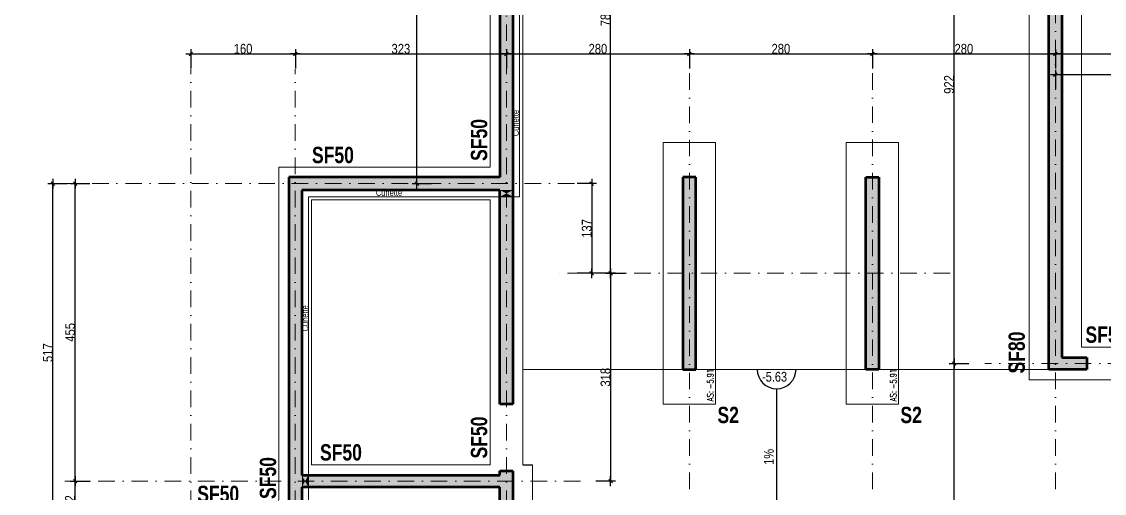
# Model space of a CAD drawing. Header units: centimetres. Extents: x 16433 to 114398, y -50094 to -12305.
# Drawn here: x 28697 to 30354, y -40137 to -39416 of the extents above; entities that cross this region are included whole.
import ezdxf
from ezdxf.enums import TextEntityAlignment as Align

# ---------------------------------------------------------------- set-up
doc = ezdxf.new("R2010")
doc.units = ezdxf.units.CM
doc.header["$LTSCALE"] = 0.5
doc.linetypes.add('TIRETPTX2', pattern=[50.8, 25.4, -12.7, 0, -12.7])
doc.layers.get('DEFPOINTS').update_dxf_attribs({"linetype": 'CONTINUOUS'})
for name, color, linetype in [('01_cote_gen', 4, 'CONTINUOUS'), ('01_poch_murs', 253, 'CONTINUOUS'), ('01_resv', 32, 'CONTINUOUS'), ('01_texte', 230, 'CONTINUOUS'), ('AA_COTES', 2, 'CONTINUOUS')]:
    doc.layers.add(name, color=color, linetype=linetype)
for name, color, linetype, lineweight in [('01_murs_coup', 5, 'CONTINUOUS', 60), ('01_sem', 42, 'CONTINUOUS', 15), ('01_tram_axes', 2, 'TIRETPTX2', 9)]:
    doc.layers.add(name, color=color, linetype=linetype, lineweight=lineweight)
doc.styles.add('ARIAL NA', font='ARIALN.TTF')
doc.styles.add('impact', font='impact.ttf')
doc.styles.add('MATTE_TXT', font='arial.ttf')
doc.styles.add('SIMPLEX1', font='SIMPLEX.shx', dxfattribs={"width": 0.8, "height": 10})
doc.styles.add('STYLE2', font='ARIALN.TTF')
doc.dimstyles.new('JB50', dxfattribs={"dimscale": 0.1, "dimtxt": 150, "dimasz": 15, "dimexe": 0.1, "dimexo": 0.1, "dimgap": 0.09, "dimtad": 1, "dimdec": 1, "dimdsep": 46, "dimtxsty": 'STYLE2', "dimblk1": 'BOND_G', "dimblk2": 'BOND_D', "dimsah": 1, "dimcen": 1.5, "dimdle": 0.01, "dimse1": 1, "dimse2": 1, "dimclrd": 4, "dimclre": 2, "dimclrt": 6, "dimazin": 2, "dimtfac": 2.333333, "dimtdec": 1, "dimtix": 1, "dimtmove": 2, "dimatfit": 3, "dimldrblk": 'BOND_G', "dimfxl": 1, "dimtolj": 1, "dimtzin": 0, "dimarcsym": 0})

# ---------------------------------------------------------------- blocks, each defined once
blk = doc.blocks.new('BOND_G')
at = {"layer": 'AA_COTES', "color": 0}
for p, q in [((0, -5), (0, 15)), ((5, 0), (-5, 0)), ((1.8, 1.8), (-1.8, -1.8))]:
    blk.add_line(p, q, dxfattribs=at)
blk = doc.blocks.new('BOND_D')
at = {"layer": 'AA_COTES', "color": 0}
for p, q in [((5, 0), (-5, 0)), ((-1.8, -1.8), (1.8, 1.8)), ((0, 5), (0, -15))]:
    blk.add_line(p, q, dxfattribs=at)
blk = doc.blocks.new('*D3869')
at = {"layer": '01_cote_gen', "color": 4, "lineweight": -2, "ltscale": 2, "transparency": 16777216}
blk.add_line((29302.3, -39662), (29302.3, -39018.1), dxfattribs=at)
at = {"layer": 'DEFPOINTS', "color": 0, "ltscale": 2}
for p in [(29302.3, -39016.6), (29328.5, -39016.6), (29552.4, -39663.5)]:
    blk.add_point(p, dxfattribs=at)
at = {"layer": '01_cote_gen', "color": 4, "lineweight": -2, "ltscale": 2, "transparency": 16777216, "xscale": 1.5, "yscale": 1.5, "zscale": 1.5}
for name, p, rotation in [('BOND_D', (29302.3, -39016.6), 90), ('BOND_G', (29302.3, -39663.5), 270)]:
    blk.add_blockref(name, p, dxfattribs=dict(at, rotation=rotation))
at = {"layer": '01_cote_gen', "color": 6, "ltscale": 2, "transparency": 16777216, "insert": (29294.6, -39340.1), "char_height": 15, "attachment_point": 5, "rotation": 90, "style": 'STYLE2'}
blk.add_mtext('\\A1;646.9', dxfattribs=at)
blk = doc.blocks.new('*D4092')
at = {"layer": '01_cote_gen', "color": 4, "lineweight": -2, "ltscale": 2, "transparency": 16777216}
blk.add_line((28957.7, -39465.2), (29114.7, -39465.2), dxfattribs=at)
at = {"layer": 'DEFPOINTS', "color": 0, "ltscale": 2}
for p in [(29116.2, -39465.2), (28956.2, -39488.4), (29116.2, -39488.4)]:
    blk.add_point(p, dxfattribs=at)
at = {"layer": '01_cote_gen', "color": 4, "lineweight": -2, "ltscale": 2, "transparency": 16777216, "xscale": 1.5, "yscale": 1.5, "zscale": 1.5, "rotation": 180}
blk.add_blockref('BOND_G', (28956.2, -39465.2), dxfattribs=at)
at = {"layer": '01_cote_gen', "color": 4, "lineweight": -2, "ltscale": 2, "transparency": 16777216, "xscale": 1.5, "yscale": 1.5, "zscale": 1.5}
blk.add_blockref('BOND_D', (29116.2, -39465.2), dxfattribs=at)
at = {"layer": '01_cote_gen', "color": 6, "ltscale": 2, "transparency": 16777216, "insert": (29036.2, -39457.5), "char_height": 15, "attachment_point": 5, "style": 'STYLE2'}
blk.add_mtext('\\A1;160', dxfattribs=at)
blk = doc.blocks.new('*D4093')
at = {"layer": '01_cote_gen', "color": 4, "lineweight": -2, "ltscale": 2, "transparency": 16777216}
blk.add_line((29117.7, -39465.2), (29437.7, -39465.2), dxfattribs=at)
at = {"layer": 'DEFPOINTS', "color": 0, "ltscale": 2}
for p in [(29439.2, -39448.5), (29439.2, -39465.2), (29116.2, -39488.4)]:
    blk.add_point(p, dxfattribs=at)
at = {"layer": '01_cote_gen', "color": 4, "lineweight": -2, "ltscale": 2, "transparency": 16777216, "xscale": 1.5, "yscale": 1.5, "zscale": 1.5, "rotation": 180}
blk.add_blockref('BOND_G', (29116.2, -39465.2), dxfattribs=at)
at = {"layer": '01_cote_gen', "color": 4, "lineweight": -2, "ltscale": 2, "transparency": 16777216, "xscale": 1.5, "yscale": 1.5, "zscale": 1.5}
blk.add_blockref('BOND_D', (29439.2, -39465.2), dxfattribs=at)
at = {"layer": '01_cote_gen', "color": 6, "ltscale": 2, "transparency": 16777216, "insert": (29277.7, -39457.5), "char_height": 15, "attachment_point": 5, "style": 'STYLE2'}
blk.add_mtext('\\A1;323', dxfattribs=at)
blk = doc.blocks.new('*D4094')
at = {"layer": '01_cote_gen', "color": 4, "lineweight": -2, "ltscale": 2, "transparency": 16777216}
blk.add_line((29440.7, -39465.2), (29717.7, -39465.2), dxfattribs=at)
at = {"layer": 'DEFPOINTS', "color": 0, "ltscale": 2}
for p in [(29439.2, -39479.2), (29719.2, -39465.2), (29719.2, -39488.4)]:
    blk.add_point(p, dxfattribs=at)
at = {"layer": '01_cote_gen', "color": 4, "lineweight": -2, "ltscale": 2, "transparency": 16777216, "xscale": 1.5, "yscale": 1.5, "zscale": 1.5, "rotation": 180}
blk.add_blockref('BOND_G', (29439.2, -39465.2), dxfattribs=at)
at = {"layer": '01_cote_gen', "color": 4, "lineweight": -2, "ltscale": 2, "transparency": 16777216, "xscale": 1.5, "yscale": 1.5, "zscale": 1.5}
blk.add_blockref('BOND_D', (29719.2, -39465.2), dxfattribs=at)
at = {"layer": '01_cote_gen', "color": 6, "ltscale": 2, "transparency": 16777216, "insert": (29579.2, -39457.5), "char_height": 15, "attachment_point": 5, "style": 'STYLE2'}
blk.add_mtext('\\A1;280', dxfattribs=at)
blk = doc.blocks.new('*D4095')
at = {"layer": '01_cote_gen', "color": 4, "lineweight": -2, "ltscale": 2, "transparency": 16777216}
blk.add_line((29720.7, -39465.2), (29997.7, -39465.2), dxfattribs=at)
at = {"layer": 'DEFPOINTS', "color": 0, "ltscale": 2}
for p in [(29999.2, -39465.2), (29719.2, -39488.4), (29999.2, -39488.4)]:
    blk.add_point(p, dxfattribs=at)
at = {"layer": '01_cote_gen', "color": 4, "lineweight": -2, "ltscale": 2, "transparency": 16777216, "xscale": 1.5, "yscale": 1.5, "zscale": 1.5, "rotation": 180}
blk.add_blockref('BOND_G', (29719.2, -39465.2), dxfattribs=at)
at = {"layer": '01_cote_gen', "color": 4, "lineweight": -2, "ltscale": 2, "transparency": 16777216, "xscale": 1.5, "yscale": 1.5, "zscale": 1.5}
blk.add_blockref('BOND_D', (29999.2, -39465.2), dxfattribs=at)
at = {"layer": '01_cote_gen', "color": 6, "ltscale": 2, "transparency": 16777216, "insert": (29859.2, -39457.5), "char_height": 15, "attachment_point": 5, "style": 'STYLE2'}
blk.add_mtext('\\A1;280', dxfattribs=at)
blk = doc.blocks.new('*D4096')
at = {"layer": '01_cote_gen', "color": 4, "lineweight": -2, "ltscale": 2, "transparency": 16777216}
blk.add_line((30000.7, -39465.2), (30277.7, -39465.2), dxfattribs=at)
at = {"layer": 'DEFPOINTS', "color": 0, "ltscale": 2}
for p in [(30279.2, -39465.2), (29999.2, -39488.3), (30279.2, -39505.7)]:
    blk.add_point(p, dxfattribs=at)
at = {"layer": '01_cote_gen', "color": 4, "lineweight": -2, "ltscale": 2, "transparency": 16777216, "xscale": 1.5, "yscale": 1.5, "zscale": 1.5, "rotation": 180}
blk.add_blockref('BOND_G', (29999.2, -39465.2), dxfattribs=at)
at = {"layer": '01_cote_gen', "color": 4, "lineweight": -2, "ltscale": 2, "transparency": 16777216, "xscale": 1.5, "yscale": 1.5, "zscale": 1.5}
blk.add_blockref('BOND_D', (30279.2, -39465.2), dxfattribs=at)
at = {"layer": '01_cote_gen', "color": 6, "ltscale": 2, "transparency": 16777216, "insert": (30139.2, -39457.5), "char_height": 15, "attachment_point": 5, "style": 'STYLE2'}
blk.add_mtext('\\A1;280', dxfattribs=at)
blk = doc.blocks.new('*D4097')
at = {"layer": '01_cote_gen', "color": 4, "lineweight": -2, "ltscale": 2, "transparency": 16777216}
blk.add_line((30280.7, -39465.2), (30853.7, -39465.2), dxfattribs=at)
at = {"layer": 'DEFPOINTS', "color": 0, "ltscale": 2}
for p in [(30855.2, -38953), (30855.2, -39465.2), (30279.2, -39505.7)]:
    blk.add_point(p, dxfattribs=at)
at = {"layer": '01_cote_gen', "color": 4, "lineweight": -2, "ltscale": 2, "transparency": 16777216, "xscale": 1.5, "yscale": 1.5, "zscale": 1.5, "rotation": 180}
blk.add_blockref('BOND_G', (30279.2, -39465.2), dxfattribs=at)
at = {"layer": '01_cote_gen', "color": 4, "lineweight": -2, "ltscale": 2, "transparency": 16777216, "xscale": 1.5, "yscale": 1.5, "zscale": 1.5}
blk.add_blockref('BOND_D', (30855.2, -39465.2), dxfattribs=at)
at = {"layer": '01_cote_gen', "color": 6, "ltscale": 2, "transparency": 16777216, "insert": (30567.2, -39457.5), "char_height": 15, "attachment_point": 5, "style": 'STYLE2'}
blk.add_mtext('\\A1;576', dxfattribs=at)
blk = doc.blocks.new('*D4098')
at = {"layer": '01_cote_gen', "color": 4, "lineweight": -2, "ltscale": 2, "transparency": 16777216}
blk.add_line((30280.7, -39496.8), (30525.7, -39496.8), dxfattribs=at)
at = {"layer": 'DEFPOINTS', "color": 0, "ltscale": 2}
for p in [(30527.2, -39496.8), (30279.2, -39500.3), (30527.2, -39500.3)]:
    blk.add_point(p, dxfattribs=at)
at = {"layer": '01_cote_gen', "color": 4, "lineweight": -2, "ltscale": 2, "transparency": 16777216, "xscale": 1.5, "yscale": 1.5, "zscale": 1.5, "rotation": 180}
blk.add_blockref('BOND_G', (30279.2, -39496.8), dxfattribs=at)
at = {"layer": '01_cote_gen', "color": 4, "lineweight": -2, "ltscale": 2, "transparency": 16777216, "xscale": 1.5, "yscale": 1.5, "zscale": 1.5}
blk.add_blockref('BOND_D', (30527.2, -39496.8), dxfattribs=at)
at = {"layer": '01_cote_gen', "color": 6, "ltscale": 2, "transparency": 16777216, "insert": (30403.2, -39489.2), "char_height": 15, "attachment_point": 5, "style": 'STYLE2'}
blk.add_mtext('\\A1;248', dxfattribs=at)
blk = doc.blocks.new('*D4137')
at = {"layer": '01_cote_gen', "color": 4, "lineweight": -2, "ltscale": 2, "transparency": 16777216}
blk.add_line((28779.3, -40179), (28779.3, -40120), dxfattribs=at)
at = {"layer": 'DEFPOINTS', "color": 0, "ltscale": 2}
for p in [(28779.3, -40118.5), (28860.1, -40118.5), (28860.1, -40180.5)]:
    blk.add_point(p, dxfattribs=at)
at = {"layer": '01_cote_gen', "color": 4, "lineweight": -2, "ltscale": 2, "transparency": 16777216, "xscale": 1.5, "yscale": 1.5, "zscale": 1.5}
for name, p, rotation in [('BOND_D', (28779.3, -40118.5), 90), ('BOND_G', (28779.3, -40180.5), 270)]:
    blk.add_blockref(name, p, dxfattribs=dict(at, rotation=rotation))
at = {"layer": '01_cote_gen', "color": 6, "ltscale": 2, "transparency": 16777216, "insert": (28771.6, -40149.5), "char_height": 15, "attachment_point": 5, "rotation": 90, "style": 'STYLE2'}
blk.add_mtext('\\A1;62', dxfattribs=at)
blk = doc.blocks.new('*D4138')
at = {"layer": '01_cote_gen', "color": 4, "lineweight": -2, "ltscale": 2, "transparency": 16777216}
blk.add_line((28779.3, -40117), (28779.3, -39665), dxfattribs=at)
at = {"layer": 'DEFPOINTS', "color": 0, "ltscale": 2}
for p in [(28779.3, -39663.5), (28788.4, -39663.5), (28860.1, -40118.5)]:
    blk.add_point(p, dxfattribs=at)
at = {"layer": '01_cote_gen', "color": 4, "lineweight": -2, "ltscale": 2, "transparency": 16777216, "xscale": 1.5, "yscale": 1.5, "zscale": 1.5}
for name, p, rotation in [('BOND_D', (28779.3, -39663.5), 90), ('BOND_G', (28779.3, -40118.5), 270)]:
    blk.add_blockref(name, p, dxfattribs=dict(at, rotation=rotation))
at = {"layer": '01_cote_gen', "color": 6, "ltscale": 2, "transparency": 16777216, "insert": (28771.6, -39891), "char_height": 15, "attachment_point": 5, "rotation": 90, "style": 'STYLE2'}
blk.add_mtext('\\A1;455', dxfattribs=at)
blk = doc.blocks.new('*D4140')
at = {"layer": '01_cote_gen', "color": 4, "lineweight": -2, "ltscale": 2, "transparency": 16777216}
blk.add_line((28745.1, -40179), (28745.1, -39665), dxfattribs=at)
at = {"layer": 'DEFPOINTS', "color": 0, "ltscale": 2}
for p in [(28745.1, -39663.5), (28767.6, -39663.5), (28767.6, -40180.5)]:
    blk.add_point(p, dxfattribs=at)
at = {"layer": '01_cote_gen', "color": 4, "lineweight": -2, "ltscale": 2, "transparency": 16777216, "xscale": 1.5, "yscale": 1.5, "zscale": 1.5}
for name, p, rotation in [('BOND_D', (28745.1, -39663.5), 90), ('BOND_G', (28745.1, -40180.5), 270)]:
    blk.add_blockref(name, p, dxfattribs=dict(at, rotation=rotation))
at = {"layer": '01_cote_gen', "color": 6, "ltscale": 2, "transparency": 16777216, "insert": (28737.5, -39922), "char_height": 15, "attachment_point": 5, "rotation": 90, "style": 'STYLE2'}
blk.add_mtext('\\A1;517', dxfattribs=at)
blk = doc.blocks.new('*D4141')
at = {"layer": '01_cote_gen', "color": 4, "lineweight": -2, "ltscale": 2, "transparency": 16777216}
blk.add_line((29598.6, -39799.1), (29598.6, -39018.1), dxfattribs=at)
at = {"layer": 'DEFPOINTS', "color": 0, "ltscale": 2}
for p in [(29381, -39016.6), (29598.6, -39016.6), (29601.1, -39800.6)]:
    blk.add_point(p, dxfattribs=at)
at = {"layer": '01_cote_gen', "color": 4, "lineweight": -2, "ltscale": 2, "transparency": 16777216, "xscale": 1.5, "yscale": 1.5, "zscale": 1.5}
for name, p, rotation in [('BOND_D', (29598.6, -39016.6), 90), ('BOND_G', (29598.6, -39800.6), 270)]:
    blk.add_blockref(name, p, dxfattribs=dict(at, rotation=rotation))
at = {"layer": '01_cote_gen', "color": 6, "ltscale": 2, "transparency": 16777216, "insert": (29590.9, -39408.6), "char_height": 15, "attachment_point": 5, "rotation": 90, "style": 'STYLE2'}
blk.add_mtext('\\A1;784', dxfattribs=at)
blk = doc.blocks.new('*D4142')
at = {"layer": '01_cote_gen', "color": 4, "lineweight": -2, "ltscale": 2, "transparency": 16777216}
blk.add_line((29569.8, -39665), (29569.8, -39799.1), dxfattribs=at)
at = {"layer": 'DEFPOINTS', "color": 0, "ltscale": 2}
for p in [(29552.4, -39663.5), (29569.8, -39800.6), (29641.8, -39800.6)]:
    blk.add_point(p, dxfattribs=at)
at = {"layer": '01_cote_gen', "color": 4, "lineweight": -2, "ltscale": 2, "transparency": 16777216, "xscale": 1.5, "yscale": 1.5, "zscale": 1.5}
for name, p, rotation in [('BOND_G', (29569.8, -39663.5), 90), ('BOND_D', (29569.8, -39800.6), 270)]:
    blk.add_blockref(name, p, dxfattribs=dict(at, rotation=rotation))
at = {"layer": '01_cote_gen', "color": 6, "ltscale": 2, "transparency": 16777216, "insert": (29562.2, -39732.1), "char_height": 15, "attachment_point": 5, "rotation": 90, "style": 'STYLE2'}
blk.add_mtext('\\A1;137', dxfattribs=at)
blk = doc.blocks.new('*D4143')
at = {"layer": '01_cote_gen', "color": 4, "lineweight": -2, "ltscale": 2, "transparency": 16777216}
blk.add_line((29598.6, -39802.1), (29598.6, -40117), dxfattribs=at)
at = {"layer": 'DEFPOINTS', "color": 0, "ltscale": 2}
for p in [(29545.5, -39800.6), (29545.5, -40118.5), (29598.6, -40118.5)]:
    blk.add_point(p, dxfattribs=at)
at = {"layer": '01_cote_gen', "color": 4, "lineweight": -2, "ltscale": 2, "transparency": 16777216, "xscale": 1.5, "yscale": 1.5, "zscale": 1.5}
for name, p, rotation in [('BOND_G', (29598.6, -39800.6), 90), ('BOND_D', (29598.6, -40118.5), 270)]:
    blk.add_blockref(name, p, dxfattribs=dict(at, rotation=rotation))
at = {"layer": '01_cote_gen', "color": 6, "ltscale": 2, "transparency": 16777216, "insert": (29590.9, -39959.6), "char_height": 15, "attachment_point": 5, "rotation": 90, "style": 'STYLE2'}
blk.add_mtext('\\A1;318', dxfattribs=at)
blk = doc.blocks.new('*D4144')
at = {"layer": '01_cote_gen', "color": 4, "lineweight": -2, "ltscale": 2, "transparency": 16777216}
blk.add_line((30124.3, -39937.1), (30124.3, -39018.1), dxfattribs=at)
at = {"layer": 'DEFPOINTS', "color": 0, "ltscale": 2}
for p in [(29362.5, -39016.6), (30124.3, -39016.6), (30166.8, -39938.6)]:
    blk.add_point(p, dxfattribs=at)
at = {"layer": '01_cote_gen', "color": 4, "lineweight": -2, "ltscale": 2, "transparency": 16777216, "xscale": 1.5, "yscale": 1.5, "zscale": 1.5}
for name, p, rotation in [('BOND_D', (30124.3, -39016.6), 90), ('BOND_G', (30124.3, -39938.6), 270)]:
    blk.add_blockref(name, p, dxfattribs=dict(at, rotation=rotation))
at = {"layer": '01_cote_gen', "color": 6, "ltscale": 2, "transparency": 16777216, "insert": (30116.6, -39511.9), "char_height": 15, "attachment_point": 5, "rotation": 90, "style": 'STYLE2'}
blk.add_mtext('\\A1;922', dxfattribs=at)
blk = doc.blocks.new('*D4145')
at = {"layer": '01_cote_gen', "color": 4, "lineweight": -2, "ltscale": 2, "transparency": 16777216}
blk.add_line((30124.3, -40543.1), (30124.3, -39940.1), dxfattribs=at)
at = {"layer": 'DEFPOINTS', "color": 0, "ltscale": 2}
for p in [(30124.3, -39938.6), (30171.3, -39938.6), (30137.1, -40544.6)]:
    blk.add_point(p, dxfattribs=at)
at = {"layer": '01_cote_gen', "color": 4, "lineweight": -2, "ltscale": 2, "transparency": 16777216, "xscale": 1.5, "yscale": 1.5, "zscale": 1.5}
for name, p, rotation in [('BOND_D', (30124.3, -39938.6), 90), ('BOND_G', (30124.3, -40544.6), 270)]:
    blk.add_blockref(name, p, dxfattribs=dict(at, rotation=rotation))
at = {"layer": '01_cote_gen', "color": 6, "ltscale": 2, "transparency": 16777216, "insert": (30116.6, -40241.6), "char_height": 15, "attachment_point": 5, "rotation": 90, "style": 'STYLE2'}
blk.add_mtext('\\A1;606', dxfattribs=at)

msp = doc.modelspace()

# ---------------------------------------------------------------- hatches: boundary and pattern name
at = {"layer": '01_poch_murs', "ltscale": 2}
h = msp.add_hatch(color=256, dxfattribs=at)
h.dxf.hatch_style = 1
h.paths.add_polyline_path([(30854.176, -40504.6), (30836.176, -40504.6), (30836.176, -41213.6), (29961.17, -41213.6), (29961.17, -40504.6), (29941.17, -40504.6), (29941.17, -41213.6), (29925.215, -41213.6), (29425.024, -41747.36), (28531.405, -41906.812), (28535.796, -41931.423), (29437.589, -41770.513), (29940.735, -41233.6), (30854.176, -41233.6)])
h.paths.add_polyline_path([(29404.172, -41038.392), (29404.172, -41024.56), (29379.172, -41024.56), (29379.172, -41028.509), (29161.162, -41261.15), (28890.174, -41309.503), (28890.174, -40524.54), (29449.166, -40524.54), (29449.166, -40504.54), (28966.174, -40504.539), (28966.174, -40190.532), (29106.171, -40190.532), (29106.171, -40364.54), (29449.166, -40364.54), (29449.166, -40274.537), (29429.166, -40274.537), (29429.166, -40346.54), (29126.171, -40346.54), (29126.171, -40127.54), (29429.166, -40127.54), (29429.166, -40174.54), (29449.166, -40174.54), (29449.166, -40102.54), (29429.166, -40102.54), (29429.166, -40109.54), (29126.171, -40109.54), (29126.171, -39673.535), (29429.166, -39673.535), (29429.166, -40000.543), (29449.166, -40000.543), (29449.166, -39035.54), (30269.166, -39035.54), (30269.166, -39947.587), (30327.162, -39947.587), (30327.162, -39929.587), (30289.166, -39929.587), (30289.166, -39017.54), (29449.166, -39017.54), (29449.166, -38947.54), (29463.164, -38947.54), (29463.164, -38929.54), (29429.166, -38929.54), (29429.166, -39653.535), (29106.171, -39653.535), (29106.171, -40170.532), (28946.174, -40170.532), (28946.174, -40504.54), (28870.174, -40504.54), (28870.174, -41313.072), (28439.184, -41389.975), (28443.575, -41414.586), (29173.727, -41284.303)])
h = msp.add_hatch(color=256, dxfattribs=at)
h.dxf.hatch_style = 1
h.paths.add_polyline_path([(30009.166, -39653.582), (29989.166, -39653.582), (29989.166, -39947.587), (30009.166, -39947.587)])
h.paths.add_polyline_path([(29729.166, -39653.582), (29709.166, -39653.582), (29709.166, -39947.587), (29729.166, -39947.587)])

# ---------------------------------------------------------------- linework, layer by layer
at = {"layer": '01_murs_coup'}
for p, q in [((29429.166, -38929.54), (29429.166, -39653.535)), ((30289.166, -39017.54), (30289.166, -39929.587)), ((29449.166, -39035.54), (29449.166, -40000.543)), ((30269.166, -39947.587), (30269.166, -39035.54)), ((29429.166, -39653.535), (29106.171, -39653.535)), ((29106.171, -39653.535), (29106.171, -40170.532)), ((29709.166, -39653.582), (29709.166, -39947.587)), ((29729.166, -39653.582), (29709.166, -39653.582)), ((29729.166, -39947.587), (29729.166, -39653.582)), ((29989.166, -39653.582), (30009.166, -39653.582)), ((29989.166, -39947.587), (29989.166, -39653.582)), ((30009.166, -39653.582), (30009.166, -39947.587)), ((29429.166, -39673.535), (29126.171, -39673.535)), ((29126.171, -39673.535), (29126.171, -40109.54)), ((29429.166, -40000.543), (29429.166, -39673.535)), ((30289.166, -39929.587), (30327.162, -39929.587)), ((30327.162, -39929.587), (30327.162, -39947.587)), ((29709.166, -39947.587), (29729.166, -39947.587)), ((30009.166, -39947.587), (29989.166, -39947.587)), ((30327.162, -39947.587), (30269.166, -39947.587)), ((29449.166, -40000.543), (29429.166, -40000.543)), ((29126.171, -40109.54), (29429.166, -40109.54)), ((29429.166, -40109.54), (29429.166, -40102.54)), ((29429.166, -40102.54), (29449.166, -40102.54)), ((29449.166, -40102.54), (29449.166, -40174.54)), ((29429.166, -40127.54), (29126.171, -40127.54)), ((29126.171, -40127.54), (29126.171, -40346.54)), ((29429.166, -40174.54), (29429.166, -40127.54))]:
    msp.add_line(p, q, dxfattribs=at)
at = {"layer": '01_resv', "ltscale": 2}
msp.add_line((29464.166, -40093.54), (29479.166, -40093.54), dxfattribs=at)
at = {"layer": '01_sem', "ltscale": 2}
for p, q in [((29414.166, -39638.535), (29414.166, -38913.54)), ((29459.166, -39045.54), (29459.166, -39683.535)), ((29464.166, -40093.54), (29464.166, -39051.54)), ((30239.166, -39963.587), (30239.166, -39051.54)), ((30319.166, -39913.587), (30319.166, -39051.54)), ((29679.166, -40000.621), (29679.166, -39600.621)), ((29759.166, -39600.621), (29679.166, -39600.621)), ((29759.166, -40000.621), (29759.166, -39600.621)), ((29959.166, -40000.586), (29959.166, -39600.586)), ((30039.166, -39600.586), (29959.166, -39600.586)), ((30039.166, -40000.586), (30039.166, -39600.586)), ((29091.171, -39638.535), (29414.166, -39638.535)), ((29091.171, -40155.532), (29091.171, -39638.535)), ((29459.166, -39683.535), (29136.171, -39683.535)), ((29136.171, -39683.535), (29136.171, -40534.54)), ((29141.171, -39688.535), (29414.166, -39688.535)), ((29141.171, -40093.54), (29141.171, -39688.535)), ((29414.166, -40093.54), (29414.166, -39688.535)), ((30502.164, -39913.587), (30319.166, -39913.587)), ((29709.166, -39947.587), (29464.166, -39947.587)), ((29989.166, -39947.587), (29729.166, -39947.587)), ((30269.166, -39947.587), (30009.166, -39947.587)), ((30502.164, -39963.587), (30239.166, -39963.587)), ((29759.166, -40000.621), (29679.166, -40000.621)), ((30039.166, -40000.586), (29959.166, -40000.586)), ((29414.166, -40093.54), (29141.171, -40093.54)), ((29479.166, -40539.54), (29479.166, -40093.54))]:
    msp.add_line(p, q, dxfattribs=at)
for points in [[(29429.166, -39673.535), (29449.166, -39673.535), (29449.166, -39683.535), (29429.166, -39683.535)], [(29126.171, -40109.54), (29126.171, -40127.54), (29136.171, -40127.54), (29136.171, -40109.54)]]:
    msp.add_solid(points, dxfattribs=at)
at = {"layer": '01_texte'}
msp.add_line((29852.691, -39977.258), (29852.691, -40216.111), dxfattribs=at)
msp.add_arc((29852.691, -39947.622), 29.637, 180, 0, dxfattribs=at)
at = {"layer": '01_tram_axes', "ltscale": 2}
for p, q in [((29439.166, -40616.105), (29439.166, -38880.704)), ((30279.166, -40130.706), (30279.166, -38880.704)), ((28956.174, -40616.105), (28956.174, -39488.364)), ((29116.171, -40616.105), (29116.171, -39488.364)), ((29719.166, -40130.741), (29719.166, -39488.364)), ((29999.166, -40130.706), (29999.166, -39488.329)), ((28754.281, -39663.535), (29552.381, -39663.535)), ((30118.166, -39800.584), (29516.707, -39800.584)), ((30588.72, -39938.587), (30171.302, -39938.587)), ((29552.381, -40118.54), (28754.281, -40118.54))]:
    msp.add_line(p, q, dxfattribs=at)

# ---------------------------------------------------------------- texts
at = {"layer": '01_texte', "style": 'ARIAL NA'}
for p in [(29458.344, -39590.892), (29136.226, -39889.546)]:
    msp.add_text('Cunette', height=10, rotation=90, dxfattribs=at).set_placement(p)
at = {"layer": '01_texte', "style": 'impact'}
for s, p in [('SF50', (29417.339, -39596.759)), ('SF80', (30240.005, -39921.81)), ('SF50', (29417.339, -40051.763)), ('SF50', (29094.344, -40113.756))]:
    msp.add_text(s, height=25, rotation=90, dxfattribs=at).set_placement(p, align=Align.BOTTOM_CENTER)
for s, p in [('SF50', (29173.735, -39639.774)), ('SF50', (30357.364, -39914.382)), ('S2', (29778.542, -40037.316)), ('S2', (30058.542, -40037.28)), ('SF50', (29186.011, -40094.503)), ('SF50', (28998.206, -40158.028))]:
    msp.add_text(s, height=25, dxfattribs=at).set_placement(p, align=Align.BOTTOM_CENTER)
at = {"layer": '01_texte', "style": 'ARIAL NA'}
msp.add_text('Cunette', height=10, dxfattribs=at).set_placement((29239.482, -39682.249))
at = {"layer": '01_texte'}
for s, height, style, width, p in [('-5.91', 10, 'SIMPLEX1', 0.7, (29759.208, -39962.261)), ('-5.91', 10, 'SIMPLEX1', 0.7, (30039.208, -39962.261)), ('AS:', 10, 'SIMPLEX1', 0.8, (29759.208, -39988.538)), ('AS:', 10, 'SIMPLEX1', 0.8, (30039.208, -39988.538)), ('1%%%', 15, 'MATTE_TXT', 0.8, (29852.853, -40081.396))]:
    msp.add_text(s, height=height, rotation=90, dxfattribs=dict(at, style=style, width=width)).set_placement(p, align=Align.BOTTOM_CENTER)
at = {"layer": '01_texte', "style": 'MATTE_TXT', "width": 0.8}
msp.add_text('-5.63', height=15, dxfattribs=at).set_placement((29849.551, -39970.897), align=Align.BOTTOM_CENTER)

# ---------------------------------------------------------------- dimensions: what is measured, and where the dimension line sits
at = {"layer": '01_cote_gen', "ltscale": 2}
for base, p1, p2, picture, middle in [((30855.176, -39465.21), (30279.166, -39505.705), (30855.176, -38952.994), '*D4097', (30567.171, -39457.543)), ((29116.171, -39465.21), (28956.174, -39488.364), (29116.171, -39488.364), '*D4092', (29036.173, -39457.543)), ((29439.166, -39465.21), (29116.171, -39488.364), (29439.166, -39448.478), '*D4093', (29277.669, -39457.543)), ((29719.166, -39465.21), (29439.166, -39479.195), (29719.166, -39488.364), '*D4094', (29579.166, -39457.543)), ((29999.166, -39465.21), (29719.166, -39488.364), (29999.166, -39488.364), '*D4095', (29859.166, -39457.543)), ((30279.166, -39465.21), (29999.166, -39488.329), (30279.166, -39505.705), '*D4096', (30139.166, -39457.543)), ((30527.164, -39496.823), (30279.166, -39500.317), (30527.164, -39500.317), '*D4098', (30403.165, -39489.155))]:
    dim = msp.add_linear_dim(base=base, p1=p1, p2=p2, dimstyle='JB50', dxfattribs=at)
    dim.commit()
    dim.dimension.update_dxf_attribs({"geometry": picture, "text_midpoint": middle})
for base, p1, p2, picture, middle in [((29302.25, -39016.616), (29552.381, -39663.535), (29328.511, -39016.616), '*D3869', (29294.583, -39340.075)), ((29598.597, -39016.616), (29601.131, -39800.584), (29380.983, -39016.616), '*D4141', (29590.93, -39408.6)), ((28745.13, -39663.535), (28767.63, -40180.532), (28767.63, -39663.535), '*D4140', (28737.463, -39922.034)), ((28779.287, -39663.535), (28860.073, -40118.54), (28788.438, -39663.535), '*D4138', (28771.65, -39891.037)), ((29569.822, -39800.584), (29552.381, -39663.535), (29641.76, -39800.584), '*D4142', (29562.154, -39732.06)), ((29598.597, -40118.54), (29545.483, -39800.584), (29545.483, -40118.54), '*D4143', (29590.93, -39959.562)), ((30124.315, -39938.587), (30137.061, -40544.635), (30171.302, -39938.587), '*D4145', (30116.647, -40241.611)), ((28779.287, -40118.54), (28860.073, -40180.532), (28860.073, -40118.54), '*D4137', (28771.619, -40149.536))]:
    dim = msp.add_linear_dim(base=base, p1=p1, p2=p2, angle=90, dimstyle='JB50', dxfattribs=at)
    dim.commit()
    dim.dimension.update_dxf_attribs({"geometry": picture, "text_midpoint": middle})
dim = msp.add_linear_dim(base=(30124.315, -39016.616), p1=(30166.843, -39938.587), p2=(29362.501, -39016.616), angle=90, dimstyle='JB50', dxfattribs=at)
dim.commit()
dim.dimension.update_dxf_attribs({"geometry": '*D4144', "text_midpoint": (30116.647, -39511.945), "dimtype": 160})

doc.saveas('drawing.dxf')
